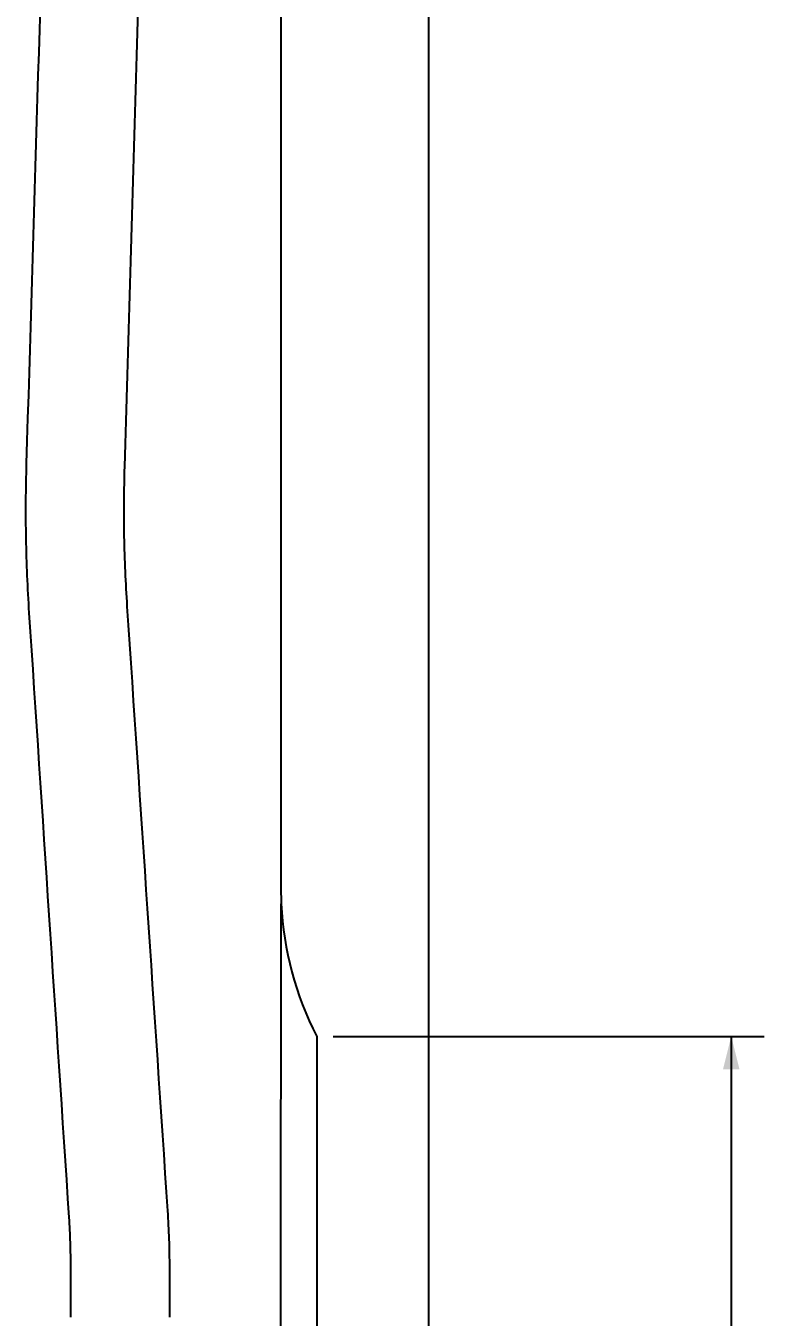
# Model space of a CAD drawing. Header units: millimetres. Extents: x 8 to 867, y 8 to 585.
# Drawn here: x 154.9 to 199.7, y 203.5 to 281.9 of the extents above; entities that cross this region are included whole.
import ezdxf

# ---------------------------------------------------------------- set-up
doc = ezdxf.new("R2010")
doc.units = ezdxf.units.MM
doc.layers.add('DIMENSIONS', color=2, linetype='Continuous')
doc.layers.add('OUTLINE', color=7, linetype='Continuous', lineweight=25)
doc.styles.add('SLDTEXTSTYLE0', font='TXT', dxfattribs={"width": 0.75})
doc.dimstyles.new('SLDDIMSTYLE2', dxfattribs={"dimtxt": 3.5, "dimasz": 2, "dimexe": 0, "dimexo": 0.0625, "dimgap": 0.875, "dimtad": 1, "dimrnd": 1e-09, "dimzin": 12, "dimdsep": 46, "dimtxsty": 'SLDTEXTSTYLE0', "dimsah": 1, "dimcen": 0.09, "dimadec": 0, "dimazin": 3, "dimtfac": 1, "dimtofl": 0, "dimtmove": 0, "dimatfit": 3, "dimfxl": 0, "dimfrac": 2, "dimtolj": 1, "dimtzin": 12, "dimarcsym": 0})

# ---------------------------------------------------------------- blocks, each defined once
blk = doc.blocks.new('_D_55')
at = {"layer": 'DIMENSIONS'}
for p, q in [((173.543, 220.579), (199.712, 220.579)), ((197.712, 220.579), (197.712, 160.579)), ((177.063, 160.579), (199.712, 160.579))]:
    blk.add_line(p, q, dxfattribs=at)
for points in [[(197.712, 220.579), (197.212, 218.579), (198.212, 218.579)], [(197.712, 160.579), (198.212, 162.579), (197.212, 162.579)]]:
    blk.add_solid(points, dxfattribs=at)
at = {"layer": 'DIMENSIONS', "insert": (193.201, 187.993), "char_height": 3.5, "attachment_point": 1, "rotation": 90, "style": 'SLDTEXTSTYLE0'}
blk.add_mtext('60', dxfattribs=at)

msp = doc.modelspace()

# ---------------------------------------------------------------- linework, layer by layer
at = {"layer": 'OUTLINE'}
for p, q in [((179.33425, 429.83342), (179.33425, 160.57875)), ((170.35918, 360.74586), (170.35918, 229.66632)), ((170.35918, 229.66632), (170.38629, 228.62541)), ((172.543, 220.57875), (172.543, 160.57875))]:
    msp.add_line(p, q, dxfattribs=at)
msp.add_arc((190.35918, 229.66632), 20, 182.9833229, 207.0249267, dxfattribs=at)
for centre, major_axis, ratio, start_param, end_param in [((-10324.17482, 300.20609), (1261.64401, 39094.60368), 0.26781049, 4.7198839, 4.72215553), ((10642.66787, 300.20609), (1261.64401, 39094.60368), 0.26781049, 1.57831922, 1.58059085), ((-10347.38216, 300.20609), (-2800.65096, 39088.89757), 0.26726757, 4.69092408, 4.69186307), ((10656.35682, 300.20609), (-2800.65096, 39088.89757), 0.26726757, 1.55301832, 1.55395725), ((-14059.39334, 300.20609), (0, 39096.06375), 0.36397023, 4.70971282, 4.71055809), ((-10318.11201, 300.20609), (0, 39096.06375), 0.26794919, 4.70991616, 4.7099929), ((10639.33038, 300.20609), (0, 39096.06375), 0.26794919, 1.57319241, 1.57326914)]:
    msp.add_ellipse(centre, major_axis=major_axis, ratio=ratio, start_param=start_param, end_param=end_param, dxfattribs=at)
for points, knots in [([(155.09387, 246.29281), (155.0493, 247.04518), (154.96017, 248.54991), (154.89623, 250.81198), (154.87899, 253.07663), (154.91428, 254.58709), (154.93193, 255.34232)], [0, 0, 0, 0, 0.24971023, 0.4994202, 0.74971028, 1, 1, 1, 1]), ([(160.86809, 255.16451), (160.85202, 254.45866), (160.81989, 253.04697), (160.83726, 250.92716), (160.89847, 248.80651), (160.98317, 247.39371), (161.02552, 246.6873)], [0, 0, 0, 0, 0.24970913, 0.49941867, 0.74970951, 1, 1, 1, 1]), ([(157.61662, 206.52875), (157.61272, 207.03775), (157.60492, 208.05629), (157.54641, 209.07318), (157.51714, 209.58191)], [0, 0, 0, 0, 0.49972584, 1, 1, 1, 1]), ([(163.48497, 209.97881), (163.51873, 209.4046), (163.58629, 208.25555), (163.59659, 207.10457), (163.60174, 206.52875)], [0, 0, 0, 0, 0.499723771, 1, 1, 1, 1])]:
    msp.add_open_spline(points, degree=3, knots=knots, dxfattribs=at)

# ---------------------------------------------------------------- dimensions: what is measured, and where the dimension line sits
at = {"layer": 'DIMENSIONS'}
dim = msp.add_linear_dim(base=(197.71234, 160.57876), p1=(172.543, 220.57876), p2=(176.06286, 160.57876), angle=90, dimstyle='SLDDIMSTYLE2', dxfattribs=at)
dim.commit()
dim.dimension.update_dxf_attribs({"geometry": '_D_55', "text_midpoint": (197.71234, 190.57876), "dimtype": 160})

doc.saveas('drawing.dxf')
